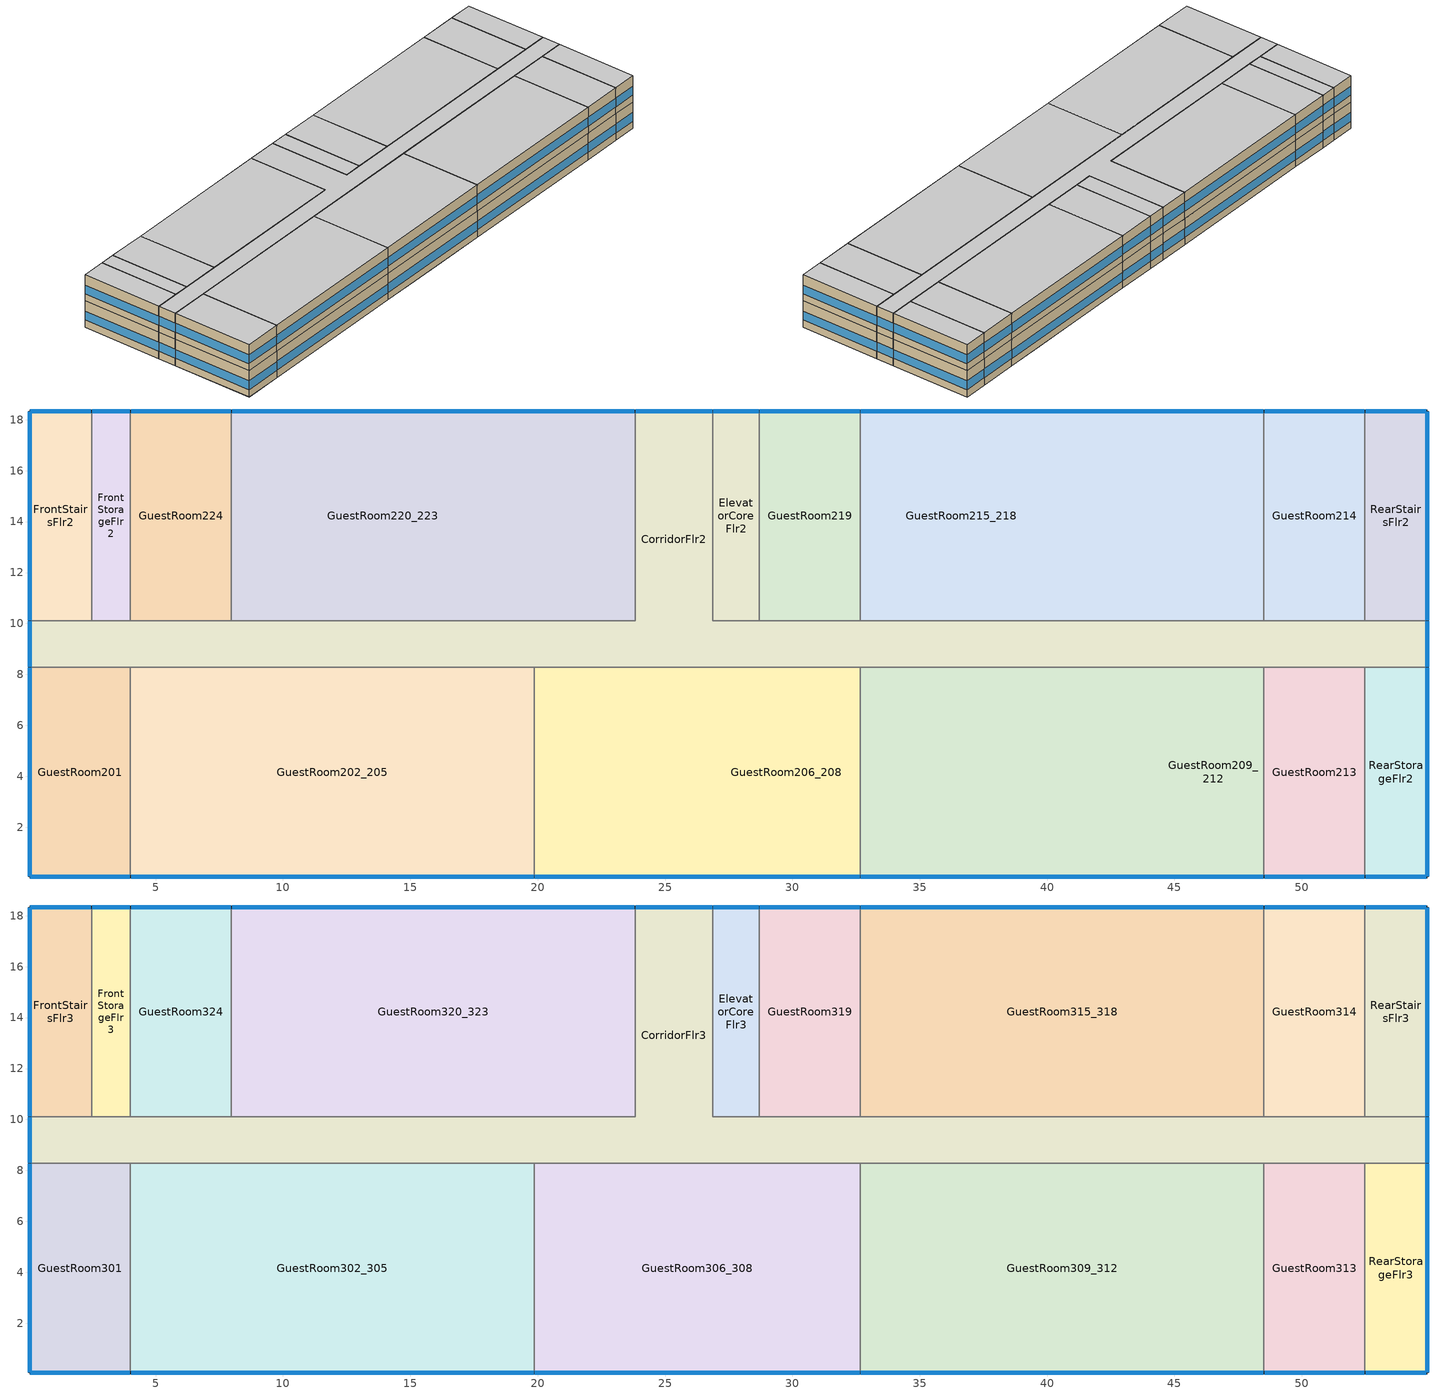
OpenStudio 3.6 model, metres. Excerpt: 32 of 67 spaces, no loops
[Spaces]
CorridorFlr2
 floor to CorridorFlr1: 26.87,18.34 26.87,10.11 54.91,10.11 54.91,8.28 0.05,8.28 0.05,10.11 23.82,10.11 23.82,18.34 z3.35
 wall outside: 0.05,10.11 0.05,8.28 / 54.91,8.28 54.91,10.11 / 26.87,18.34 23.82,18.34 z3.35:6.1
 wall to GuestRoom201: 0.05,8.28 4.01,8.28 z3.35:6.1
 wall to GuestRoom213: 48.51,8.28 52.47,8.28 z3.35:6.1
 wall to GuestRoom219: 32.66,10.11 28.7,10.11 z3.35:6.1
 wall to GuestRoom209_212: 32.66,8.28 48.51,8.28 z3.35:6.1
 wall to FrontStorageFlr2: 4.01,10.11 2.49,10.11 z3.35:6.1
 wall to RearStairsFlr2: 54.91,10.11 52.47,10.11 z3.35:6.1
 wall to ElevatorCoreFlr2: 28.7,10.11 26.87,10.11 26.87,18.34 z3.35:6.1
 wall to GuestRoom215_218: 48.51,10.11 32.66,10.11 z3.35:6.1
 wall to RearStorageFlr2: 52.47,8.28 54.91,8.28 z3.35:6.1
 wall to FrontStairsFlr2: 2.49,10.11 0.05,10.11 z3.35:6.1
 wall to GuestRoom206_208: 19.86,8.28 32.66,8.28 z3.35:6.1
 wall to GuestRoom220_223: 23.82,18.34 23.82,10.11 7.97,10.11 z3.35:6.1
 wall to GuestRoom202_205: 4.01,8.28 19.86,8.28 z3.35:6.1
 wall to GuestRoom224: 7.97,10.11 4.01,10.11 z3.35:6.1
 wall to GuestRoom214: 52.47,10.11 48.51,10.11 z3.35:6.1
 window (BTAP-Ext-FixedWindow:U=0.220 SHGC=0.600): 0.05,10.08 0.05,8.3 / 54.91,8.3 54.91,10.08 z4.11:5.05; 26.85,18.34 23.85,18.34 z4.11:5.04
GuestRoom201
 floor to FrontLoungeFlr1: 4.01,8.28 4.01,0.05 0.05,0.05 0.05,8.28 z3.35
 wall outside: 0.05,8.28 0.05,0.05 4.01,0.05 z3.35:6.1
 wall to GuestRoom202_205: 4.01,0.05 4.01,8.28 z3.35:6.1
 window (BTAP-Ext-FixedWindow:U=0.220 SHGC=0.600): 0.05,8.25 0.05,0.07 z4.11:5.03; 0.07,0.05 3.99,0.05 z4.11:5.04
GuestRoom220_223
 floor to FrontOfficeFlr1: 19.86,18.34 19.86,10.11 7.97,10.11 7.97,18.34 z3.35
 floor to ExerciseCenterFlr1: 23.82,18.34 23.82,10.11 19.86,10.11 19.86,18.34 z3.35
 wall outside: 23.82,18.34 7.97,18.34 z3.35:6.1
 wall to GuestRoom224: 7.97,18.34 7.97,10.11 z3.35:6.1
 window (BTAP-Ext-FixedWindow:U=0.220 SHGC=0.600): 23.8,18.34 8,18.34 z4.11:5.03
GuestRoom202_205
 floor to FrontLoungeFlr1: 19.86,8.28 19.86,0.05 4.01,0.05 4.01,8.28 z3.35
 wall outside: 4.01,0.05 19.86,0.05 z3.35:6.1
 wall to GuestRoom206_208: 19.86,0.05 19.86,8.28 z3.35:6.1
 window (BTAP-Ext-FixedWindow:U=0.220 SHGC=0.600): 4.04,0.05 19.84,0.05 z4.11:5.03
GuestRoom219
 floor to LaundryRoomFlr1: 32.66,18.34 32.66,10.11 28.7,10.11 28.7,18.34 z3.35
 wall outside: 32.66,18.34 28.7,18.34 z3.35:6.1
 wall to GuestRoom215_218: 32.66,10.11 32.66,18.34 z3.35:6.1
 wall to ElevatorCoreFlr2: 28.7,18.34 28.7,10.11 z3.35:6.1
 window (BTAP-Ext-FixedWindow:U=0.220 SHGC=0.600): 32.64,18.34 28.73,18.34 z4.11:5.04
GuestRoom215_218
 floor to EmployeeLoungeFlr1: 44.55,18.34 44.55,10.11 40.59,10.11 40.59,18.34 z3.35
 floor to LaundryRoomFlr1: 40.59,18.34 40.59,10.11 32.66,10.11 32.66,18.34 z3.35
 floor to GuestRoom105: 48.51,18.34 48.51,10.11 44.55,10.11 44.55,18.34 z3.35
 wall outside: 48.51,18.34 32.66,18.34 z3.35:6.1
 wall to GuestRoom214: 48.51,10.11 48.51,18.34 z3.35:6.1
 window (BTAP-Ext-FixedWindow:U=0.220 SHGC=0.600): 48.49,18.34 32.69,18.34 z4.11:5.03
GuestRoom213
 floor to GuestRoom103: 52.47,8.28 52.47,0.05 48.51,0.05 48.51,8.28 z3.35
 wall outside: 48.51,0.05 52.47,0.05 z3.35:6.1
 wall to GuestRoom209_212: 48.51,8.28 48.51,0.05 z3.35:6.1
 wall to RearStorageFlr2: 52.47,0.05 52.47,8.28 z3.35:6.1
 window (BTAP-Ext-FixedWindow:U=0.220 SHGC=0.600): 48.54,0.05 52.45,0.05 z4.11:5.04
FrontStorageFlr2
 floor to FrontStorageFlr1: 4.01,18.34 4.01,10.11 2.49,10.11 2.49,18.34 z3.35
 wall outside: 4.01,18.34 2.49,18.34 z3.35:6.1
 wall to FrontStairsFlr2: 2.49,18.34 2.49,10.11 z3.35:6.1
 wall to GuestRoom224: 4.01,10.11 4.01,18.34 z3.35:6.1
 window (BTAP-Ext-FixedWindow:U=0.220 SHGC=0.600): 3.99,18.34 2.51,18.34 z4.11:5.06
GuestRoom206_208
 floor to RestroomFlr1: 23.82,8.28 23.82,0.05 19.86,0.05 19.86,8.28 z3.35
 floor to CorridorFlr1: 26.87,8.28 26.87,0.05 23.82,0.05 23.82,8.28 z3.35
 floor to MeetingRoomFlr1: 32.66,8.28 32.66,0.05 26.87,0.05 26.87,8.28 z3.35
 wall outside: 19.86,0.05 32.66,0.05 z3.35:6.1
 wall to GuestRoom209_212: 32.66,0.05 32.66,8.28 z3.35:6.1
 window (BTAP-Ext-FixedWindow:U=0.220 SHGC=0.600): 19.89,0.05 32.64,0.05 z4.11:5.03
RearStorageFlr2
 floor to RearStorageFlr1: 54.91,8.28 54.91,0.05 52.47,0.05 52.47,8.28 z3.35
 wall outside: 52.47,0.05 54.91,0.05 54.91,8.28 z3.35:6.1
 window (BTAP-Ext-FixedWindow:U=0.220 SHGC=0.600): 54.91,0.07 54.91,8.25 z4.11:5.03; 52.5,0.05 54.89,0.05 z4.11:5.05
ElevatorCoreFlr2
 floor to ElevatorCoreFlr1: 28.7,18.34 28.7,10.11 26.87,10.11 26.87,18.34 z3.35
 wall outside: 28.7,18.34 26.87,18.34 z3.35:6.1
 window (BTAP-Ext-FixedWindow:U=0.220 SHGC=0.600): 28.67,18.34 26.9,18.34 z4.11:5.05
GuestRoom224
 floor to FrontOfficeFlr1: 7.97,18.34 7.97,10.11 4.01,10.11 4.01,18.34 z3.35
 wall outside: 7.97,18.34 4.01,18.34 z3.35:6.1
 window (BTAP-Ext-FixedWindow:U=0.220 SHGC=0.600): 7.95,18.34 4.04,18.34 z4.11:5.04
RearStairsFlr2
 floor to RearStairsFlr1: 54.91,18.34 54.91,10.11 52.47,10.11 52.47,18.34 z3.35
 wall outside: 54.91,10.11 54.91,18.34 52.47,18.34 z3.35:6.1
 wall to GuestRoom214: 52.47,18.34 52.47,10.11 z3.35:6.1
 window (BTAP-Ext-FixedWindow:U=0.220 SHGC=0.600): 54.91,10.13 54.91,18.31 z4.11:5.03; 54.89,18.34 52.5,18.34 z4.11:5.05
FrontStairsFlr2
 floor to FrontStairsFlr1: 2.49,18.34 2.49,10.11 0.05,10.11 0.05,18.34 z3.35
 wall outside: 2.49,18.34 0.05,18.34 0.05,10.11 z3.35:6.1
 window (BTAP-Ext-FixedWindow:U=0.220 SHGC=0.600): 2.46,18.34 0.07,18.34 z4.11:5.05; 0.05,18.31 0.05,10.13 z4.11:5.03
GuestRoom209_212
 floor to GuestRoom102: 48.51,8.28 48.51,0.05 44.55,0.05 44.55,8.28 z3.35
 floor to GuestRoom101: 44.55,8.28 44.55,0.05 40.59,0.05 40.59,8.28 z3.35
 floor to MeetingRoomFlr1: 36.62,8.28 36.62,0.05 32.66,0.05 32.66,8.28 z3.35
 floor to MechanicalRoomFlr1: 40.59,8.28 40.59,0.05 36.62,0.05 36.62,8.28 z3.35
 wall outside: 32.66,0.05 48.51,0.05 z3.35:6.1
 window (BTAP-Ext-FixedWindow:U=0.220 SHGC=0.600): 32.69,0.05 48.49,0.05 z4.11:5.03
GuestRoom214
 floor to GuestRoom104: 52.47,18.34 52.47,10.11 48.51,10.11 48.51,18.34 z3.35
 wall outside: 52.47,18.34 48.51,18.34 z3.35:6.1
 window (BTAP-Ext-FixedWindow:U=0.220 SHGC=0.600): 52.45,18.34 48.54,18.34 z4.11:5.04
GuestRoom319
 floor to GuestRoom219: 32.66,18.34 32.66,10.11 28.7,10.11 28.7,18.34 z6.1
 wall outside: 32.66,18.34 28.7,18.34 z6.1:8.84
 wall to CorridorFlr3: 28.7,10.11 32.66,10.11 z6.1:8.84
 wall to GuestRoom315_318: 32.66,10.11 32.66,18.34 z6.1:8.84
 wall to ElevatorCoreFlr3: 28.7,18.34 28.7,10.11 z6.1:8.84
 window (BTAP-Ext-FixedWindow:U=0.220 SHGC=0.600): 32.64,18.34 28.73,18.34 z6.86:7.78
 ceiling to GuestRoom419: 32.66,10.11 32.66,18.34 28.7,18.34 28.7,10.11 z8.84
GuestRoom320_323
 floor to GuestRoom220_223: 23.82,18.34 23.82,10.11 7.97,10.11 7.97,18.34 z6.1
 wall outside: 23.82,18.34 7.97,18.34 z6.1:8.84
 wall to CorridorFlr3: 7.97,10.11 23.82,10.11 23.82,18.34 z6.1:8.84
 wall to GuestRoom324: 7.97,18.34 7.97,10.11 z6.1:8.84
 window (BTAP-Ext-FixedWindow:U=0.220 SHGC=0.600): 23.8,18.34 8,18.34 z6.86:7.77
 ceiling to GuestRoom420_423: 23.82,10.11 23.82,18.34 7.97,18.34 7.97,10.11 z8.84
RearStorageFlr3
 floor to RearStorageFlr2: 54.91,8.28 54.91,0.05 52.47,0.05 52.47,8.28 z6.1
 wall outside: 52.47,0.05 54.91,0.05 54.91,8.28 z6.1:8.84
 wall to GuestRoom313: 52.47,8.28 52.47,0.05 z6.1:8.84
 wall to CorridorFlr3: 54.91,8.28 52.47,8.28 z6.1:8.84
 window (BTAP-Ext-FixedWindow:U=0.220 SHGC=0.600): 54.91,0.07 54.91,8.25 z6.86:7.78; 52.5,0.05 54.89,0.05 z6.86:7.79
 ceiling to RearStorageFlr4: 54.91,0.05 54.91,8.28 52.47,8.28 52.47,0.05 z8.84
GuestRoom302_305
 floor to GuestRoom202_205: 19.86,8.28 19.86,0.05 4.01,0.05 4.01,8.28 z6.1
 wall outside: 4.01,0.05 19.86,0.05 z6.1:8.84
 wall to CorridorFlr3: 19.86,8.28 4.01,8.28 z6.1:8.84
 wall to GuestRoom306_308: 19.86,0.05 19.86,8.28 z6.1:8.84
 wall to GuestRoom301: 4.01,8.28 4.01,0.05 z6.1:8.84
 window (BTAP-Ext-FixedWindow:U=0.220 SHGC=0.600): 4.04,0.05 19.84,0.05 z6.86:7.77
 ceiling to GuestRoom402_405: 19.86,0.05 19.86,8.28 4.01,8.28 4.01,0.05 z8.84
CorridorFlr3
 floor to CorridorFlr2: 26.87,18.34 26.87,10.11 54.91,10.11 54.91,8.28 0.05,8.28 0.05,10.11 23.82,10.11 23.82,18.34 z6.1
 wall outside: 0.05,10.11 0.05,8.28 / 26.87,18.34 23.82,18.34 / 54.91,8.28 54.91,10.11 z6.1:8.84
 wall to ElevatorCoreFlr3: 28.7,10.11 26.87,10.11 26.87,18.34 z6.1:8.84
 wall to FrontStairsFlr3: 2.49,10.11 0.05,10.11 z6.1:8.84
 wall to RearStairsFlr3: 54.91,10.11 52.47,10.11 z6.1:8.84
 wall to GuestRoom301: 0.05,8.28 4.01,8.28 z6.1:8.84
 wall to GuestRoom313: 48.51,8.28 52.47,8.28 z6.1:8.84
 wall to FrontStorageFlr3: 4.01,10.11 2.49,10.11 z6.1:8.84
 wall to GuestRoom314: 52.47,10.11 48.51,10.11 z6.1:8.84
 wall to GuestRoom324: 7.97,10.11 4.01,10.11 z6.1:8.84
 wall to GuestRoom309_312: 32.66,8.28 48.51,8.28 z6.1:8.84
 wall to GuestRoom306_308: 19.86,8.28 32.66,8.28 z6.1:8.84
 wall to GuestRoom315_318: 48.51,10.11 32.66,10.11 z6.1:8.84
 window (BTAP-Ext-FixedWindow:U=0.220 SHGC=0.600): 0.05,10.08 0.05,8.3 / 54.91,8.3 54.91,10.08 z6.86:7.8; 26.85,18.34 23.85,18.34 z6.86:7.79
 ceiling to CorridorFlr4: 54.91,8.28 54.91,10.11 26.87,10.11 26.87,18.34 23.82,18.34 23.82,10.11 0.05,10.11 0.05,8.28 z8.84
GuestRoom315_318
 floor to GuestRoom215_218: 48.51,18.34 48.51,10.11 32.66,10.11 32.66,18.34 z6.1
 wall outside: 48.51,18.34 32.66,18.34 z6.1:8.84
 wall to GuestRoom314: 48.51,10.11 48.51,18.34 z6.1:8.84
 window (BTAP-Ext-FixedWindow:U=0.220 SHGC=0.600): 48.49,18.34 32.69,18.34 z6.86:7.77
 ceiling to GuestRoom415_418: 48.51,10.11 48.51,18.34 32.66,18.34 32.66,10.11 z8.84
GuestRoom301
 floor to GuestRoom201: 4.01,8.28 4.01,0.05 0.05,0.05 0.05,8.28 z6.1
 wall outside: 0.05,8.28 0.05,0.05 4.01,0.05 z6.1:8.84
 window (BTAP-Ext-FixedWindow:U=0.220 SHGC=0.600): 0.05,8.25 0.05,0.07 / 0.07,0.05 3.99,0.05 z6.86:7.78
 ceiling to GuestRoom401: 4.01,0.05 4.01,8.28 0.05,8.28 0.05,0.05 z8.84
GuestRoom314
 floor to GuestRoom214: 52.47,18.34 52.47,10.11 48.51,10.11 48.51,18.34 z6.1
 wall outside: 52.47,18.34 48.51,18.34 z6.1:8.84
 wall to RearStairsFlr3: 52.47,10.11 52.47,18.34 z6.1:8.84
 window (BTAP-Ext-FixedWindow:U=0.220 SHGC=0.600): 52.45,18.34 48.54,18.34 z6.86:7.78
 ceiling to GuestRoom414: 52.47,10.11 52.47,18.34 48.51,18.34 48.51,10.11 z8.84
GuestRoom309_312
 floor to GuestRoom209_212: 48.51,8.28 48.51,0.05 32.66,0.05 32.66,8.28 z6.1
 wall outside: 32.66,0.05 48.51,0.05 z6.1:8.84
 wall to GuestRoom306_308: 32.66,8.28 32.66,0.05 z6.1:8.84
 wall to GuestRoom313: 48.51,0.05 48.51,8.28 z6.1:8.84
 window (BTAP-Ext-FixedWindow:U=0.220 SHGC=0.600): 32.69,0.05 48.49,0.05 z6.86:7.77
 ceiling to GuestRoom409_412: 48.51,0.05 48.51,8.28 32.66,8.28 32.66,0.05 z8.84
ElevatorCoreFlr3
 floor to ElevatorCoreFlr2: 28.7,18.34 28.7,10.11 26.87,10.11 26.87,18.34 z6.1
 wall outside: 28.7,18.34 26.87,18.34 z6.1:8.84
 window (BTAP-Ext-FixedWindow:U=0.220 SHGC=0.600): 28.67,18.34 26.9,18.34 z6.86:7.8
 ceiling to ElevatorCoreFlr4: 28.7,10.11 28.7,18.34 26.87,18.34 26.87,10.11 z8.84
GuestRoom313
 floor to GuestRoom213: 52.47,8.28 52.47,0.05 48.51,0.05 48.51,8.28 z6.1
 wall outside: 48.51,0.05 52.47,0.05 z6.1:8.84
 window (BTAP-Ext-FixedWindow:U=0.220 SHGC=0.600): 48.54,0.05 52.45,0.05 z6.86:7.78
 ceiling to GuestRoom413: 52.47,0.05 52.47,8.28 48.51,8.28 48.51,0.05 z8.84
GuestRoom306_308
 floor to GuestRoom206_208: 32.66,8.28 32.66,0.05 19.86,0.05 19.86,8.28 z6.1
 wall outside: 19.86,0.05 32.66,0.05 z6.1:8.84
 window (BTAP-Ext-FixedWindow:U=0.220 SHGC=0.600): 19.89,0.05 32.64,0.05 z6.86:7.78
 ceiling to GuestRoom406_408: 32.66,0.05 32.66,8.28 19.86,8.28 19.86,0.05 z8.84
FrontStorageFlr3
 floor to FrontStorageFlr2: 4.01,18.34 4.01,10.11 2.49,10.11 2.49,18.34 z6.1
 wall outside: 4.01,18.34 2.49,18.34 z6.1:8.84
 wall to FrontStairsFlr3: 2.49,18.34 2.49,10.11 z6.1:8.84
 wall to GuestRoom324: 4.01,10.11 4.01,18.34 z6.1:8.84
 window (BTAP-Ext-FixedWindow:U=0.220 SHGC=0.600): 3.99,18.34 2.51,18.34 z6.86:7.8
 ceiling to FrontStorageFlr4: 4.01,10.11 4.01,18.34 2.49,18.34 2.49,10.11 z8.84
GuestRoom324
 floor to GuestRoom224: 7.97,18.34 7.97,10.11 4.01,10.11 4.01,18.34 z6.1
 wall outside: 7.97,18.34 4.01,18.34 z6.1:8.84
 window (BTAP-Ext-FixedWindow:U=0.220 SHGC=0.600): 7.95,18.34 4.04,18.34 z6.86:7.78
 ceiling to GuestRoom424: 7.97,10.11 7.97,18.34 4.01,18.34 4.01,10.11 z8.84
RearStairsFlr3
 floor to RearStairsFlr2: 54.91,18.34 54.91,10.11 52.47,10.11 52.47,18.34 z6.1
 wall outside: 54.91,10.11 54.91,18.34 52.47,18.34 z6.1:8.84
 window (BTAP-Ext-FixedWindow:U=0.220 SHGC=0.600): 54.91,10.13 54.91,18.31 z6.86:7.78; 54.89,18.34 52.5,18.34 z6.86:7.79
 ceiling to RearStairsFlr4: 54.91,10.11 54.91,18.34 52.47,18.34 52.47,10.11 z8.84
FrontStairsFlr3
 floor to FrontStairsFlr2: 2.49,18.34 2.49,10.11 0.05,10.11 0.05,18.34 z6.1
 wall outside: 2.49,18.34 0.05,18.34 0.05,10.11 z6.1:8.84
 window (BTAP-Ext-FixedWindow:U=0.220 SHGC=0.600): 2.46,18.34 0.07,18.34 z6.86:7.79; 0.05,18.31 0.05,10.13 z6.86:7.78
 ceiling to FrontStairsFlr4: 2.49,10.11 2.49,18.34 0.05,18.34 0.05,10.11 z8.84
[Site]
Calgary Intl AP_AB_CAN: Latitude {deg}=51.114; Longitude {deg}=-114.02; Time Zone {hr}=-7; Elevation {m}=1084.1; Terrain=Suburbs
[Building]
SmallHotel: North Axis {deg}=180; Default Construction Set=BTAP-Mass at hdd = 5000.0; Standards Number of Stories=4; Standards Number of Above Ground Stories=4; Standards Template=NECB2011; Standards Building Type=SmallHotel
[Site:WaterMainsTemperature]
Calculation Method=Correlation; Annual Average Outdoor Air Temperature {C}=5; Maximum Difference In Monthly Average Outdoor Air Temperatures {deltaC}=23.3
[Site:GroundTemperature:BuildingSurface]
19.527, 19.502, 19.536, 19.598, 20.002, 21.64, 22.225, 22.375, 21.449, 20.121, 19.802, 19.633
[SizingPeriod:DesignDay] Barometric Pressure {Pa}=88961; Rain Indicator=No; Snow Indicator=No; Day of Month=21; Daylight Saving Time Indicator=No; Humidity Condition Type=Wetbulb; Dry-Bulb Temperature Range Modifier Type=DefaultMultipliers
Name | Maximum Dry-Bulb Temperature {C} | Daily Dry-Bulb Temperature Range {deltaC} | Wind Speed {m/s} | Wind Direction {deg} | Month | Day Type | Wetbulb or DewPoint at Maximum Dry-Bulb {C} | Solar Model Indicator | ASHRAE Clear Sky Optical Depth for Beam Irradiance | ASHRAE Clear Sky Optical Depth for Diffuse Irradiance | Sky Clearness
Calgary Intl AP Ann Clg .4% Condns DB=>MWB | 28.5 | 12.1 | 4.5 | 160 | 7 | SummerDesignDay | 16.1 | ASHRAETau | 0.339 | 2.421
Calgary Intl AP Ann Htg 99.6% Condns DB | -28.5 | 0 | 2.9 | 200 | 1 | WinterDesignDay | -28.5 | ASHRAEClearSky |  |  | 0
[Material:NoMass] Roughness=Smooth; Thermal Absorptance=0.9; Solar Absorptance=0.7
Name | Thermal Resistance {m2-K/W} | Visible Absorptance
Typical Carpet Pad; Typical Carpet Pad 1 | 0.21648 | 0.8
Typical Insulation 1 | 5.91238 | 0.7
Typical Insulation 2 | 4.49096 | 0.7
Typical Insulation 3 | 6.17282 | 0.7
Typical Carpet Pad 2 | 1.25503 | 0.8
Typical Carpet Pad 3; Typical Carpet Pad 4 | 3.45515 | 0.8
Typical Insulation 4 | 0.454528 | 0.7
Typical Insulation 5 | 0.454545 | 0.7
[Material]
Name | Roughness | Thickness {m} | Conductivity {W/m-K} | Density {kg/m3} | Specific Heat {J/kg-K} | Thermal Absorptance | Solar Absorptance | Visible Absorptance
G05 25mm wood | MediumSmooth | 0.0254 | 0.15 | 608 | 1630 | 0.9 | 0.5 | 0.5
100mm Normalweight concrete floor 1 | MediumSmooth | 0.1016 | 2.31 | 2322 | 832
G01 13mm gypsum board 1 | Smooth | 0.0127 | 0.16 | 800 | 1090 | 0.9 | 0.7 | 0.5
4 in. Normalweight Concrete Floor 1 | MediumRough | 0.1016 | 2.31 | 2322 | 832 | 0.9 | 0.7 | 0.7
1IN Stucco 1 | Smooth | 0.0253 | 0.6918 | 1858 | 837 | 0.9 | 0.7 | 0.92
8IN CONCRETE HW RefBldg 1 | Rough | 0.2032 | 1.311 | 2240 | 836.8 | 0.9 | 0.7 | 0.7
1/2IN Gypsum 1 | Smooth | 0.0127 | 0.16 | 784.9 | 830 | 0.9 | 0.4 | 0.4
Metal Roof Surface 1; F08 Metal surface 1 | Smooth | 0.0008 | 45.28 | 7824 | 500 | 0.9 | 0.7 | 0.7
6 in. Normalweight Concrete Floor 1; 6 in. Normalweight Concrete Floor 2; 6 in. Normalweight Concrete Floor 3 | MediumRough | 0.1524 | 2.31 | 2322 | 832 | 0.9 | 0.7 | 0.7
[Construction]
BTAP-Int-Partition; BTAP-Int-Door: G05 25mm wood
BTAP-Int-Floor: 100mm Normalweight concrete floor 1, Typical Carpet Pad
BTAP-Int-Wall: G01 13mm gypsum board 1, G01 13mm gypsum board 1
BTAP-Int-Ceiling: Typical Carpet Pad, 100mm Normalweight concrete floor 1
BTAP-Int-Window: SimpleGlazing
BTAP-Ext-Floor-Mass:U-0.162: Typical Insulation 1, 4 in. Normalweight Concrete Floor 1, Typical Carpet Pad 1
BTAP-Ext-Wall-Mass:U-0.21: 1IN Stucco 1, 8IN CONCRETE HW RefBldg 1, Typical Insulation 2, 1/2IN Gypsum 1
BTAP-Ext-Roof-Metal:U-0.162: Metal Roof Surface 1, Typical Insulation 3
BTAP-Grnd-Floor-Mass:U-0.757: 6 in. Normalweight Concrete Floor 1, Typical Carpet Pad 2
BTAP-Grnd-Wall-Mass:U-0.284: 6 in. Normalweight Concrete Floor 2, Typical Carpet Pad 3
BTAP-Grnd-Roof-Mass:U-0.284: 6 in. Normalweight Concrete Floor 3, Typical Carpet Pad 4
BTAP-Ext-FixedWindow:U=0.220 SHGC=0.600; BTAP-Ext-GlassDoors:U=0.220 SHGC=0.600; BTAP-Ext-Skylights:U=0.220 SHGC=0.600; BTAP-Ext-DaylightDomes:U=0.220 SHGC=0.600; BTAP-Ext-DaylightDiffuser:U=0.220 SHGC=0.600: SimpleGlazing:U=0.220 SHGC=0.600
BTAP-Ext-Door:U-2.2: F08 Metal surface 1, Typical Insulation 4
BTAP-Ext-OverHeadDoor:U-2.2: Typical Insulation 5
[DefaultConstructionSet]
BTAP-Mass at hdd = 5000.0: Default Exterior Surface Constructions=BTAP-Mass at hdd = 5000.0; Default Interior Surface Constructions=Default Surface Constructions 2; Default Ground Contact Surface Constructions=BTAP-Mass at hdd = 5000.0 1; Default Exterior SubSurface Constructions=BTAP-Mass at hdd = 5000.0; Default Interior SubSurface Constructions=Default Sub Surface Constructions 2; Interior Partition Construction=BTAP-Int-Partition
[DefaultSurfaceConstructions]
Name | Floor Construction | Wall Construction | Roof Ceiling Construction
Default Surface Constructions 2 | BTAP-Int-Floor | BTAP-Int-Wall | BTAP-Int-Ceiling
BTAP-Mass at hdd = 5000.0 | BTAP-Ext-Floor-Mass:U-0.162 | BTAP-Ext-Wall-Mass:U-0.21 | BTAP-Ext-Roof-Metal:U-0.162
BTAP-Mass at hdd = 5000.0 1 | BTAP-Grnd-Floor-Mass:U-0.757 | BTAP-Grnd-Wall-Mass:U-0.284 | BTAP-Grnd-Roof-Mass:U-0.284
[DefaultSubSurfaceConstructions]
Name | Fixed Window Construction | Operable Window Construction | Door Construction | Glass Door Construction | Overhead Door Construction | Skylight Construction | Tubular Daylight Dome Construction | Tubular Daylight Diffuser Construction
Default Sub Surface Constructions 2 | BTAP-Int-Window | BTAP-Int-Window | BTAP-Int-Door
BTAP-Mass at hdd = 5000.0 | BTAP-Ext-FixedWindow:U=0.220 SHGC=0.600 | BTAP-Ext-FixedWindow:U=0.220 SHGC=0.600 | BTAP-Ext-Door:U-2.2 | BTAP-Ext-GlassDoors:U=0.220 SHGC=0.600 | BTAP-Ext-OverHeadDoor:U-2.2 | BTAP-Ext-Skylights:U=0.220 SHGC=0.600 | BTAP-Ext-DaylightDomes:U=0.220 SHGC=0.600 | BTAP-Ext-DaylightDiffuser:U=0.220 SHGC=0.600
[WindowMaterial:SimpleGlazingSystem] U-Factor {W/m2-K}=2.2; Solar Heat Gain Coefficient=0.6; Visible Transmittance=0.21
SimpleGlazing; SimpleGlazing:U=0.220 SHGC=0.600
[Space] Volume {m3}=Autocalculate
Name | Space Type | Building Story | Thermal Zone
GuestRoom319 | Space Function Hway lodging - rooms | BuildingStory3 | DU_BT=Space Function_ST=Hway lodging - rooms_FL=BuildingStory3_SCHF 7
GuestRoom209_212 | Space Function Hway lodging - rooms | BuildingStory2 | DU_BT=Space Function_ST=Hway lodging - rooms_FL=BuildingStory2_SCHF 3
CorridorFlr2 | Space Function Corr. >= 2.4m wide-sch-F | BuildingStory2 | WILD_ST=Corr. >= 2.4m wide-sch-F_FL=BuildingStory2_SCH=F
FrontStairsFlr2 | Space Function Stairway-sch-F | BuildingStory2 | WILD_ST=Stairway-sch-F_FL=BuildingStory2_SCH=F 1
GuestRoom320_323 | Space Function Hway lodging - rooms | BuildingStory3 | DU_BT=Space Function_ST=Hway lodging - rooms_FL=BuildingStory3_SCHF 3
GuestRoom224 | Space Function Hway lodging - rooms | BuildingStory2 | DU_BT=Space Function_ST=Hway lodging - rooms_FL=BuildingStory2_SCHF 2
RearStorageFlr3 | Space Function Storage area - occsens | BuildingStory3 | ALL_ST=Storage area - occsens_FL=BuildingStory3_SCH=E 1
GuestRoom302_305 | Space Function Hway lodging - rooms | BuildingStory3 | DU_BT=Space Function_ST=Hway lodging - rooms_FL=BuildingStory3_SCHF 1
CorridorFlr3 | Space Function Corr. >= 2.4m wide-sch-F | BuildingStory3 | WILD_ST=Corr. >= 2.4m wide-sch-F_FL=BuildingStory3_SCH=F 1
GuestRoom215_218 | Space Function Hway lodging - rooms | BuildingStory2 | DU_BT=Space Function_ST=Hway lodging - rooms_FL=BuildingStory2_SCHF 1
GuestRoom201 | Space Function Hway lodging - rooms | BuildingStory2 | DU_BT=Space Function_ST=Hway lodging - rooms_FL=BuildingStory2_SCHF 6
GuestRoom220_223 | Space Function Hway lodging - rooms | BuildingStory2 | DU_BT=Space Function_ST=Hway lodging - rooms_FL=BuildingStory2_SCHF 4
GuestRoom315_318 | Space Function Hway lodging - rooms | BuildingStory3 | DU_BT=Space Function_ST=Hway lodging - rooms_FL=BuildingStory3_SCHF
FrontStorageFlr3 | Space Function Storage area - occsens | BuildingStory3 | ALL_ST=Storage area - occsens_FL=BuildingStory3_SCH=E
GuestRoom202_205 | Space Function Hway lodging - rooms | BuildingStory2 | DU_BT=Space Function_ST=Hway lodging - rooms_FL=BuildingStory2_SCHF 5
GuestRoom301 | Space Function Hway lodging - rooms | BuildingStory3 | DU_BT=Space Function_ST=Hway lodging - rooms_FL=BuildingStory3_SCHF 5
GuestRoom219 | Space Function Hway lodging - rooms | BuildingStory2 | DU_BT=Space Function_ST=Hway lodging - rooms_FL=BuildingStory2_SCHF 7
GuestRoom213 | Space Function Hway lodging - rooms | BuildingStory2 | DU_BT=Space Function_ST=Hway lodging - rooms_FL=BuildingStory2_SCHF 8
GuestRoom314 | Space Function Hway lodging - rooms | BuildingStory3 | DU_BT=Space Function_ST=Hway lodging - rooms_FL=BuildingStory3_SCHF 6
RearStorageFlr2 | Space Function Storage area - occsens | BuildingStory2 | ALL_ST=Storage area - occsens_FL=BuildingStory2_SCH=E
FrontStorageFlr2 | Space Function Storage area - occsens | BuildingStory2 | ALL_ST=Storage area - occsens_FL=BuildingStory2_SCH=E 1
GuestRoom313 | Space Function Hway lodging - rooms | BuildingStory3 | DU_BT=Space Function_ST=Hway lodging - rooms_FL=BuildingStory3_SCHF 4
GuestRoom309_312 | Space Function Hway lodging - rooms | BuildingStory3 | DU_BT=Space Function_ST=Hway lodging - rooms_FL=BuildingStory3_SCHF 8
ElevatorCoreFlr3 | Space Function Corr. >= 2.4m wide-sch-F | BuildingStory3 | WILD_ST=Corr. >= 2.4m wide-sch-F_FL=BuildingStory3_SCH=F
GuestRoom206_208 | Space Function Hway lodging - rooms | BuildingStory2 | DU_BT=Space Function_ST=Hway lodging - rooms_FL=BuildingStory2_SCHF 9
ElevatorCoreFlr2 | Space Function Corr. >= 2.4m wide-sch-F | BuildingStory2 | WILD_ST=Corr. >= 2.4m wide-sch-F_FL=BuildingStory2_SCH=F 1
GuestRoom306_308 | Space Function Hway lodging - rooms | BuildingStory3 | DU_BT=Space Function_ST=Hway lodging - rooms_FL=BuildingStory3_SCHF 2
FrontStairsFlr3 | Space Function Stairway-sch-F | BuildingStory3 | WILD_ST=Stairway-sch-F_FL=BuildingStory3_SCH=F 1
RearStairsFlr2 | Space Function Stairway-sch-F | BuildingStory2 | WILD_ST=Stairway-sch-F_FL=BuildingStory2_SCH=F
RearStairsFlr3 | Space Function Stairway-sch-F | BuildingStory3 | WILD_ST=Stairway-sch-F_FL=BuildingStory3_SCH=F
GuestRoom324 | Space Function Hway lodging - rooms | BuildingStory3 | DU_BT=Space Function_ST=Hway lodging - rooms_FL=BuildingStory3_SCHF 9
GuestRoom214 | Space Function Hway lodging - rooms | BuildingStory2 | DU_BT=Space Function_ST=Hway lodging - rooms_FL=BuildingStory2_SCHF
[BuildingStory]
BuildingStory2; BuildingStory3
[SpaceType] Standards Building Type=Space Function
Name | Default Schedule Set | Design Specification Outdoor Air Object | Standards Space Type
Space Function Corr. >= 2.4m wide-sch-F | Space Function Corr. >= 2.4m wide-sch-F Schedule Set | Space Function Corr. >= 2.4m wide-sch-F Ventilation | Corr. >= 2.4m wide-sch-F
Space Function Stairway-sch-F | Space Function Stairway-sch-F Schedule Set | Space Function Stairway-sch-F Ventilation | Stairway-sch-F
Space Function Storage area - occsens | Space Function Storage area - occsens Schedule Set | Space Function Storage area - occsens Ventilation | Storage area - occsens
Space Function Hway lodging - rooms | Space Function Hway lodging - rooms Schedule Set | Space Function Hway lodging - rooms Ventilation | Hway lodging - rooms
[People:Definition] Number of People Calculation Method=People/Area; Fraction Radiant=0.3
Name | People per Space Floor Area {person/m2}
Space Function Corr. >= 2.4m wide-sch-F People Definition; Space Function Storage area - occsens People Definition | 0.0100104
Space Function Hway lodging - rooms People Definition | 0.0400417
Space Function Stairway-sch-F People Definition | 0.0049514
[People] Work Efficiency Schedule=Work Efficiency Schedule; Clothing Insulation Schedule=Clothing Schedule; Air Velocity Schedule=Air Velocity Schedule; Multiplier=1
Name | People Definition | Space or SpaceType
Space Function Corr. >= 2.4m wide-sch-F People | Space Function Corr. >= 2.4m wide-sch-F People Definition | Space Function Corr. >= 2.4m wide-sch-F
Space Function Hway lodging - rooms People | Space Function Hway lodging - rooms People Definition | Space Function Hway lodging - rooms
Space Function Stairway-sch-F People | Space Function Stairway-sch-F People Definition | Space Function Stairway-sch-F
Space Function Storage area - occsens People | Space Function Storage area - occsens People Definition | Space Function Storage area - occsens
[Lights:Definition] Design Level Calculation Method=Watts/Area; Fraction Radiant=0.5; Fraction Visible=0.2
Name | Watts per Space Floor Area {W/m2}
Space Function Corr. >= 2.4m wide-sch-F Lights Definition | 7.09994
Space Function Hway lodging - rooms Lights Definition | 8.09993
Space Function Stairway-sch-F Lights Definition | 7.39994
Space Function Storage area - occsens Lights Definition | 6.11995
[Lights] Fraction Replaceable=1
Name | Lights Definition | Space or SpaceType
Space Function Corr. >= 2.4m wide-sch-F Lights | Space Function Corr. >= 2.4m wide-sch-F Lights Definition | Space Function Corr. >= 2.4m wide-sch-F
Space Function Hway lodging - rooms Lights | Space Function Hway lodging - rooms Lights Definition | Space Function Hway lodging - rooms
Space Function Stairway-sch-F Lights | Space Function Stairway-sch-F Lights Definition | Space Function Stairway-sch-F
Space Function Storage area - occsens Lights | Space Function Storage area - occsens Lights Definition | Space Function Storage area - occsens
[ElectricEquipment:Definition] Design Level Calculation Method=Watts/Area; Fraction Radiant=0.5
Name | Watts per Space Floor Area {W/m2}
Space Function Hway lodging - rooms Elec Equip Definition | 2.49998
Space Function Storage area - occsens Elec Equip Definition | 0.999992
[ElectricEquipment]
Name | Electric Equipment Definition | Space or SpaceType
Space Function Hway lodging - rooms Elec Equip | Space Function Hway lodging - rooms Elec Equip Definition | Space Function Hway lodging - rooms
Space Function Storage area - occsens Elec Equip | Space Function Storage area - occsens Elec Equip Definition | Space Function Storage area - occsens
[DesignSpecification:OutdoorAir] Outdoor Air Method=Sum
Name | Outdoor Air Flow per Floor Area {m3/s-m2}
Space Function Corr. >= 2.4m wide-sch-F Ventilation; Space Function Stairway-sch-F Ventilation | 0.000254
Space Function Hway lodging - rooms Ventilation | 0.00046228
Space Function Storage area - occsens Ventilation | 0.000762
[DefaultScheduleSet] People Activity Level Schedule=NECB-Activity; Infiltration Schedule=Always On
Name | Number of People Schedule | Lighting Schedule | Electric Equipment Schedule
Space Function Corr. >= 2.4m wide-sch-F Schedule Set; Space Function Hway lodging - rooms Schedule Set; Space Function Stairway-sch-F Schedule Set | NECB-F-Occupancy | NECB-F-Lighting | NECB-F-Electric-Equipment
Space Function Storage area - occsens Schedule Set | NECB-E-Occupancy | NECB-E-Lighting | NECB-E-Electric-Equipment
[ThermostatSetpoint:DualSetpoint]
Name | Heating Setpoint Temperature Schedule | Cooling Setpoint Temperature Schedule
Space Function Hway lodging - rooms Thermostat 71; Space Function Hway lodging - rooms Thermostat 72; Space Function Hway lodging - rooms Thermostat 74; Space Function Hway lodging - rooms Thermostat 75; Space Function Hway lodging - rooms Thermostat 76; Space Function Hway lodging - rooms Thermostat 78; Space Function Hway lodging - rooms Thermostat 79; Space Function Hway lodging - rooms Thermostat 80; Space Function Hway lodging - rooms Thermostat 82; Space Function Hway lodging - rooms Thermostat 87; Space Function Hway lodging - rooms Thermostat 95; Space Function Hway lodging - rooms Thermostat 96; Space Function Hway lodging - rooms Thermostat 98; Space Function Hway lodging - rooms Thermostat 99; Space Function Hway lodging - rooms Thermostat 100; Space Function Hway lodging - rooms Thermostat 101; Space Function Hway lodging - rooms Thermostat 102; Space Function Hway lodging - rooms Thermostat 103; Space Function Hway lodging - rooms Thermostat 104; Space Function Hway lodging - rooms Thermostat 105; Space Function Stairway-sch-F Thermostat 18; Space Function Stairway-sch-F Thermostat 19; Space Function Stairway-sch-F Thermostat 20; Space Function Corr. >= 2.4m wide-sch-F Thermostat 20; Space Function Stairway-sch-F Thermostat 22; Space Function Corr. >= 2.4m wide-sch-F Thermostat 21; Space Function Corr. >= 2.4m wide-sch-F Thermostat 22; Space Function Corr. >= 2.4m wide-sch-F Thermostat 23 | NECB-F-Thermostat Setpoint-Heating | NECB-F-Thermostat Setpoint-Cooling
Space Function Storage area - occsens Thermostat 19; Space Function Storage area - occsens Thermostat 22; Space Function Storage area - occsens Thermostat 23; Space Function Storage area - occsens Thermostat 25 | NECB-E-Thermostat Setpoint-Heating | NECB-E-Thermostat Setpoint-Cooling
[SpaceInfiltration:DesignFlowRate] Schedule=Always On Discrete; Design Flow Rate Calculation Method=Flow/ExteriorArea; Flow per Exterior Surface Area {m3/s-m2}=0.00025; Constant Term Coefficient=0; Temperature Term Coefficient=0; Velocity Term Coefficient=0.224; Velocity Squared Term Coefficient=0
Name | Space or SpaceType
CorridorFlr2 Infiltration | CorridorFlr2
CorridorFlr3 Infiltration | CorridorFlr3
ElevatorCoreFlr2 Infiltration | ElevatorCoreFlr2
ElevatorCoreFlr3 Infiltration | ElevatorCoreFlr3
FrontStairsFlr2 Infiltration | FrontStairsFlr2
FrontStairsFlr3 Infiltration | FrontStairsFlr3
FrontStorageFlr2 Infiltration | FrontStorageFlr2
FrontStorageFlr3 Infiltration | FrontStorageFlr3
GuestRoom201 Infiltration | GuestRoom201
GuestRoom202_205 Infiltration | GuestRoom202_205
GuestRoom206_208 Infiltration | GuestRoom206_208
GuestRoom209_212 Infiltration | GuestRoom209_212
GuestRoom213 Infiltration | GuestRoom213
GuestRoom214 Infiltration | GuestRoom214
GuestRoom215_218 Infiltration | GuestRoom215_218
GuestRoom219 Infiltration | GuestRoom219
GuestRoom220_223 Infiltration | GuestRoom220_223
GuestRoom224 Infiltration | GuestRoom224
GuestRoom301 Infiltration | GuestRoom301
GuestRoom302_305 Infiltration | GuestRoom302_305
GuestRoom306_308 Infiltration | GuestRoom306_308
GuestRoom309_312 Infiltration | GuestRoom309_312
GuestRoom313 Infiltration | GuestRoom313
GuestRoom314 Infiltration | GuestRoom314
GuestRoom315_318 Infiltration | GuestRoom315_318
GuestRoom319 Infiltration | GuestRoom319
GuestRoom320_323 Infiltration | GuestRoom320_323
GuestRoom324 Infiltration | GuestRoom324
RearStairsFlr2 Infiltration | RearStairsFlr2
RearStairsFlr3 Infiltration | RearStairsFlr3
RearStorageFlr2 Infiltration | RearStorageFlr2
RearStorageFlr3 Infiltration | RearStorageFlr3
[ThermalZone] Use Ideal Air Loads=No
Name | Thermostat
DU_BT=Space Function_ST=Hway lodging - rooms_FL=BuildingStory2_SCHF | Space Function Hway lodging - rooms Thermostat 71
DU_BT=Space Function_ST=Hway lodging - rooms_FL=BuildingStory3_SCHF | Space Function Hway lodging - rooms Thermostat 72
DU_BT=Space Function_ST=Hway lodging - rooms_FL=BuildingStory2_SCHF 1 | Space Function Hway lodging - rooms Thermostat 74
DU_BT=Space Function_ST=Hway lodging - rooms_FL=BuildingStory2_SCHF 2 | Space Function Hway lodging - rooms Thermostat 75
DU_BT=Space Function_ST=Hway lodging - rooms_FL=BuildingStory2_SCHF 3 | Space Function Hway lodging - rooms Thermostat 76
DU_BT=Space Function_ST=Hway lodging - rooms_FL=BuildingStory3_SCHF 1 | Space Function Hway lodging - rooms Thermostat 78
DU_BT=Space Function_ST=Hway lodging - rooms_FL=BuildingStory3_SCHF 2 | Space Function Hway lodging - rooms Thermostat 79
DU_BT=Space Function_ST=Hway lodging - rooms_FL=BuildingStory2_SCHF 4 | Space Function Hway lodging - rooms Thermostat 80
DU_BT=Space Function_ST=Hway lodging - rooms_FL=BuildingStory3_SCHF 3 | Space Function Hway lodging - rooms Thermostat 82
DU_BT=Space Function_ST=Hway lodging - rooms_FL=BuildingStory3_SCHF 4 | Space Function Hway lodging - rooms Thermostat 87
DU_BT=Space Function_ST=Hway lodging - rooms_FL=BuildingStory2_SCHF 5 | Space Function Hway lodging - rooms Thermostat 95
DU_BT=Space Function_ST=Hway lodging - rooms_FL=BuildingStory2_SCHF 6 | Space Function Hway lodging - rooms Thermostat 96
DU_BT=Space Function_ST=Hway lodging - rooms_FL=BuildingStory3_SCHF 5 | Space Function Hway lodging - rooms Thermostat 98
DU_BT=Space Function_ST=Hway lodging - rooms_FL=BuildingStory2_SCHF 7 | Space Function Hway lodging - rooms Thermostat 99
DU_BT=Space Function_ST=Hway lodging - rooms_FL=BuildingStory2_SCHF 8 | Space Function Hway lodging - rooms Thermostat 100
DU_BT=Space Function_ST=Hway lodging - rooms_FL=BuildingStory3_SCHF 6 | Space Function Hway lodging - rooms Thermostat 101
DU_BT=Space Function_ST=Hway lodging - rooms_FL=BuildingStory3_SCHF 7 | Space Function Hway lodging - rooms Thermostat 102
DU_BT=Space Function_ST=Hway lodging - rooms_FL=BuildingStory3_SCHF 8 | Space Function Hway lodging - rooms Thermostat 103
DU_BT=Space Function_ST=Hway lodging - rooms_FL=BuildingStory3_SCHF 9 | Space Function Hway lodging - rooms Thermostat 104
DU_BT=Space Function_ST=Hway lodging - rooms_FL=BuildingStory2_SCHF 9 | Space Function Hway lodging - rooms Thermostat 105
ALL_ST=Storage area - occsens_FL=BuildingStory3_SCH=E | Space Function Storage area - occsens Thermostat 19
ALL_ST=Storage area - occsens_FL=BuildingStory2_SCH=E | Space Function Storage area - occsens Thermostat 22
ALL_ST=Storage area - occsens_FL=BuildingStory2_SCH=E 1 | Space Function Storage area - occsens Thermostat 23
ALL_ST=Storage area - occsens_FL=BuildingStory3_SCH=E 1 | Space Function Storage area - occsens Thermostat 25
WILD_ST=Stairway-sch-F_FL=BuildingStory3_SCH=F | Space Function Stairway-sch-F Thermostat 18
WILD_ST=Stairway-sch-F_FL=BuildingStory2_SCH=F | Space Function Stairway-sch-F Thermostat 19
WILD_ST=Stairway-sch-F_FL=BuildingStory3_SCH=F 1 | Space Function Stairway-sch-F Thermostat 20
WILD_ST=Corr. >= 2.4m wide-sch-F_FL=BuildingStory2_SCH=F | Space Function Corr. >= 2.4m wide-sch-F Thermostat 20
WILD_ST=Stairway-sch-F_FL=BuildingStory2_SCH=F 1 | Space Function Stairway-sch-F Thermostat 22
WILD_ST=Corr. >= 2.4m wide-sch-F_FL=BuildingStory3_SCH=F | Space Function Corr. >= 2.4m wide-sch-F Thermostat 21
WILD_ST=Corr. >= 2.4m wide-sch-F_FL=BuildingStory3_SCH=F 1 | Space Function Corr. >= 2.4m wide-sch-F Thermostat 22
WILD_ST=Corr. >= 2.4m wide-sch-F_FL=BuildingStory2_SCH=F 1 | Space Function Corr. >= 2.4m wide-sch-F Thermostat 23
[Foundation:Kiva]
Bldg Kiva Foundation: Wall Height Above Grade {m}=0; Wall Depth Below Slab {m}=0
[Foundation:Kiva:Settings]

[AvailabilityManager:NightCycle] Applicability Schedule=Always On Discrete; Control Type=CycleOnAny; Thermostat Tolerance {deltaC}=1; Cycling Run Time {s}=3600
Availability Manager Night Cycle 1; Availability Manager Night Cycle 2; Availability Manager Night Cycle 3; Availability Manager Night Cycle 4; Availability Manager Night Cycle 5; Availability Manager Night Cycle 6; Availability Manager Night Cycle 7; Availability Manager Night Cycle 8
[Schedule:Ruleset]
Clothing Schedule: Default Day Schedule=Clothing Schedule Default Winter Clothes
Air Velocity Schedule: Default Day Schedule=Air Velocity Schedule Default
Work Efficiency Schedule: Default Day Schedule=Work Efficiency Schedule Default
NECB-Activity: Default Day Schedule=NECB-Activity Default; Summer Design Day Schedule=NECB-Activity Summer Design Day; Winter Design Day Schedule=NECB-Activity Winter Design Day
Always On: Default Day Schedule=Always On Default
NECB-F-Occupancy: Default Day Schedule=NECB-F-Occupancy Default
NECB-F-Lighting: Default Day Schedule=NECB-F-Lighting Default
NECB-F-Electric-Equipment: Default Day Schedule=NECB-F-Electric-Equipment Default
NECB-F-Thermostat Setpoint-Heating: Default Day Schedule=NECB-F-Thermostat Setpoint-Heating Default
NECB-F-Thermostat Setpoint-Cooling: Default Day Schedule=NECB-F-Thermostat Setpoint-Cooling Default
NECB-E-Occupancy: Default Day Schedule=NECB-E-Occupancy Default
NECB-E-Lighting: Default Day Schedule=NECB-E-Lighting Default
NECB-E-Electric-Equipment: Default Day Schedule=NECB-E-Electric-Equipment Default
NECB-E-Thermostat Setpoint-Heating: Default Day Schedule=NECB-E-Thermostat Setpoint-Heating Default
NECB-E-Thermostat Setpoint-Cooling: Default Day Schedule=NECB-E-Thermostat Setpoint-Cooling Default
[Schedule:Day]
Clothing Schedule Default Winter Clothes; Always On Default: 24, 0, 1
Clothing Schedule Summer Clothes: 24, 0, 0.5
Air Velocity Schedule Default: 24, 0, 0.2
Work Efficiency Schedule Default; NECB-E-Occupancy Sun|Hol Day: 24, 0, 0
NECB-Activity Default; NECB-Activity Winter Design Day; NECB-Activity Summer Design Day: 24, 0, 130
NECB-F-Occupancy Default; NECB-F-Occupancy Default|Wkdy Day: 7, 0, 0.9, 8, 0, 0.7, 10, 0, 0.4, 16, 0, 0.2, 17, 0, 0.3, 20, 0, 0.5, 22, 0, 0.7, 23, 0, 0.8, 24, 0, 0.9
NECB-F-Occupancy Sat Day: 1, 0, 0.7, 7, 0, 0.9, 8, 0, 0.7, 10, 0, 0.5, 18, 0, 0.3, 19, 0, 0.5, 22, 0, 0.6, 24, 0, 0.7
NECB-F-Occupancy Sun|Hol Day: 1, 0, 0.8, 9, 0, 0.7, 12, 0, 0.5, 14, 0, 0.3, 17, 0, 0.2, 18, 0, 0.3, 20, 0, 0.4, 22, 0, 0.6, 24, 0, 0.8
NECB-F-Lighting Default; NECB-F-Lighting Default|Wkdy Day; NECB-F-Electric-Equipment Default; NECB-F-Electric-Equipment Default|Wkdy Day: 1, 0, 0.3, 3, 0, 0.2, 6, 0, 0.1, 7, 0, 0.2, 8, 0, 0.4, 9, 0, 0.5, 11, 0, 0.4, 12, 0, 0.3, 19, 0, 0.2, 20, 0, 0.6, 21, 0, 0.8, 22, 0, 0.9, 23, 0, 0.8, 24, 0, 0.6
NECB-F-Lighting Sat Day; NECB-F-Electric-Equipment Sat Day: 1, 0, 0.3, 3, 0, 0.2, 7, 0, 0.1, 9, 0, 0.3, 11, 0, 0.4, 12, 0, 0.3, 19, 0, 0.2, 20, 0, 0.6, 23, 0, 0.7, 24, 0, 0.6
NECB-F-Lighting Sun|Hol Day; NECB-F-Electric-Equipment Sun|Hol Day: 3, 0, 0.3, 7, 0, 0.2, 8, 0, 0.3, 10, 0, 0.4, 14, 0, 0.3, 19, 0, 0.2, 20, 0, 0.5, 21, 0, 0.7, 22, 0, 0.8, 23, 0, 0.6, 24, 0, 0.5
NECB-F-Thermostat Setpoint-Heating Default; NECB-F-Thermostat Setpoint-Heating Default|Wkdy Day; NECB-F-Thermostat Setpoint-Heating Sat Day; NECB-F-Thermostat Setpoint-Heating Sun|Hol Day: 1, 0, 22, 7, 0, 18, 8, 0, 20, 24, 0, 22
NECB-F-Thermostat Setpoint-Cooling Default; NECB-F-Thermostat Setpoint-Cooling Default|Wkdy Day; NECB-F-Thermostat Setpoint-Cooling Sat Day; NECB-F-Thermostat Setpoint-Cooling Sun|Hol Day: 24, 0, 24
NECB-E-Occupancy Default; NECB-E-Occupancy Default|Wkdy Day: 8, 0, 0, 9, 0, 0.2, 10, 0, 0.7, 14, 0, 0.9, 15, 0, 0.5, 16, 0, 0.9, 18, 0, 0.8, 19, 0, 0.2, 24, 0, 0
NECB-E-Occupancy Sat Day: 9, 0, 0, 13, 0, 0.2, 17, 0, 0.1, 24, 0, 0
NECB-E-Lighting Default; NECB-E-Lighting Default|Wkdy Day; NECB-E-Electric-Equipment Default; NECB-E-Electric-Equipment Default|Wkdy Day: 8, 0, 0.05, 9, 0, 0.4, 10, 0, 0.7, 18, 0, 0.9, 19, 0, 0.4, 24, 0, 0.05
NECB-E-Lighting Sat Day; NECB-E-Electric-Equipment Sat Day: 9, 0, 0.05, 10, 0, 0.5, 15, 0, 0.9, 16, 0, 0.7, 17, 0, 0.5, 24, 0, 0.05
NECB-E-Lighting Sun|Hol Day; NECB-E-Electric-Equipment Sun|Hol Day: 24, 0, 0.05
NECB-E-Thermostat Setpoint-Heating Default; NECB-E-Thermostat Setpoint-Heating Default|Wkdy Day: 7, 0, 18, 8, 0, 20, 19, 0, 22, 24, 0, 18
NECB-E-Thermostat Setpoint-Heating Sat Day: 8, 0, 18, 9, 0, 20, 17, 0, 22, 24, 0, 18
NECB-E-Thermostat Setpoint-Heating Sun|Hol Day: 24, 0, 18
NECB-E-Thermostat Setpoint-Cooling Default; NECB-E-Thermostat Setpoint-Cooling Default|Wkdy Day: 7, 0, 35, 19, 0, 24, 24, 0, 35
NECB-E-Thermostat Setpoint-Cooling Sat Day: 8, 0, 35, 17, 0, 24, 24, 0, 35
NECB-E-Thermostat Setpoint-Cooling Sun|Hol Day: 24, 0, 35
[Schedule:Rule] Date Specification Type=DateRange; Start Day=1
Name | Schedule Ruleset | Rule Order | Day Schedule | Start Month | End Month | End Day | Apply Monday | Apply Tuesday | Apply Wednesday | Apply Thursday | Apply Friday | Apply Saturday | Apply Sunday
Schedule Rule 1 | Clothing Schedule | 0 | Clothing Schedule Summer Clothes | 5 | 9 | 30
Schedule Rule 17 | NECB-F-Occupancy | 2 | NECB-F-Occupancy Default|Wkdy Day | 1 | 12 | 31 | Yes | Yes | Yes | Yes | Yes
Schedule Rule 18 | NECB-F-Occupancy | 1 | NECB-F-Occupancy Sat Day | 1 | 12 | 31 |  |  |  |  |  | Yes
Schedule Rule 19 | NECB-F-Occupancy | 0 | NECB-F-Occupancy Sun|Hol Day | 1 | 12 | 31 |  |  |  |  |  |  | Yes
Schedule Rule 20 | NECB-F-Lighting | 2 | NECB-F-Lighting Default|Wkdy Day | 1 | 12 | 31 | Yes | Yes | Yes | Yes | Yes
Schedule Rule 21 | NECB-F-Lighting | 1 | NECB-F-Lighting Sat Day | 1 | 12 | 31 |  |  |  |  |  | Yes
Schedule Rule 22 | NECB-F-Lighting | 0 | NECB-F-Lighting Sun|Hol Day | 1 | 12 | 31 |  |  |  |  |  |  | Yes
Schedule Rule 23 | NECB-F-Electric-Equipment | 2 | NECB-F-Electric-Equipment Default|Wkdy Day | 1 | 12 | 31 | Yes | Yes | Yes | Yes | Yes
Schedule Rule 24 | NECB-F-Electric-Equipment | 1 | NECB-F-Electric-Equipment Sat Day | 1 | 12 | 31 |  |  |  |  |  | Yes
Schedule Rule 25 | NECB-F-Electric-Equipment | 0 | NECB-F-Electric-Equipment Sun|Hol Day | 1 | 12 | 31 |  |  |  |  |  |  | Yes
Schedule Rule 26 | NECB-F-Thermostat Setpoint-Heating | 2 | NECB-F-Thermostat Setpoint-Heating Default|Wkdy Day | 1 | 12 | 31 | Yes | Yes | Yes | Yes | Yes
Schedule Rule 27 | NECB-F-Thermostat Setpoint-Heating | 1 | NECB-F-Thermostat Setpoint-Heating Sat Day | 1 | 12 | 31 |  |  |  |  |  | Yes
Schedule Rule 28 | NECB-F-Thermostat Setpoint-Heating | 0 | NECB-F-Thermostat Setpoint-Heating Sun|Hol Day | 1 | 12 | 31 |  |  |  |  |  |  | Yes
Schedule Rule 29 | NECB-F-Thermostat Setpoint-Cooling | 2 | NECB-F-Thermostat Setpoint-Cooling Default|Wkdy Day | 1 | 12 | 31 | Yes | Yes | Yes | Yes | Yes
Schedule Rule 30 | NECB-F-Thermostat Setpoint-Cooling | 1 | NECB-F-Thermostat Setpoint-Cooling Sat Day | 1 | 12 | 31 |  |  |  |  |  | Yes
Schedule Rule 31 | NECB-F-Thermostat Setpoint-Cooling | 0 | NECB-F-Thermostat Setpoint-Cooling Sun|Hol Day | 1 | 12 | 31 |  |  |  |  |  |  | Yes
Schedule Rule 77 | NECB-E-Occupancy | 2 | NECB-E-Occupancy Default|Wkdy Day | 1 | 12 | 31 | Yes | Yes | Yes | Yes | Yes
Schedule Rule 78 | NECB-E-Occupancy | 1 | NECB-E-Occupancy Sat Day | 1 | 12 | 31 |  |  |  |  |  | Yes
Schedule Rule 79 | NECB-E-Occupancy | 0 | NECB-E-Occupancy Sun|Hol Day | 1 | 12 | 31 |  |  |  |  |  |  | Yes
Schedule Rule 80 | NECB-E-Lighting | 2 | NECB-E-Lighting Default|Wkdy Day | 1 | 12 | 31 | Yes | Yes | Yes | Yes | Yes
Schedule Rule 81 | NECB-E-Lighting | 1 | NECB-E-Lighting Sat Day | 1 | 12 | 31 |  |  |  |  |  | Yes
Schedule Rule 82 | NECB-E-Lighting | 0 | NECB-E-Lighting Sun|Hol Day | 1 | 12 | 31 |  |  |  |  |  |  | Yes
Schedule Rule 83 | NECB-E-Electric-Equipment | 2 | NECB-E-Electric-Equipment Default|Wkdy Day | 1 | 12 | 31 | Yes | Yes | Yes | Yes | Yes
Schedule Rule 84 | NECB-E-Electric-Equipment | 1 | NECB-E-Electric-Equipment Sat Day | 1 | 12 | 31 |  |  |  |  |  | Yes
Schedule Rule 85 | NECB-E-Electric-Equipment | 0 | NECB-E-Electric-Equipment Sun|Hol Day | 1 | 12 | 31 |  |  |  |  |  |  | Yes
Schedule Rule 86 | NECB-E-Thermostat Setpoint-Heating | 2 | NECB-E-Thermostat Setpoint-Heating Default|Wkdy Day | 1 | 12 | 31 | Yes | Yes | Yes | Yes | Yes
Schedule Rule 87 | NECB-E-Thermostat Setpoint-Heating | 1 | NECB-E-Thermostat Setpoint-Heating Sat Day | 1 | 12 | 31 |  |  |  |  |  | Yes
Schedule Rule 88 | NECB-E-Thermostat Setpoint-Heating | 0 | NECB-E-Thermostat Setpoint-Heating Sun|Hol Day | 1 | 12 | 31 |  |  |  |  |  |  | Yes
Schedule Rule 89 | NECB-E-Thermostat Setpoint-Cooling | 2 | NECB-E-Thermostat Setpoint-Cooling Default|Wkdy Day | 1 | 12 | 31 | Yes | Yes | Yes | Yes | Yes
Schedule Rule 90 | NECB-E-Thermostat Setpoint-Cooling | 1 | NECB-E-Thermostat Setpoint-Cooling Sat Day | 1 | 12 | 31 |  |  |  |  |  | Yes
Schedule Rule 91 | NECB-E-Thermostat Setpoint-Cooling | 0 | NECB-E-Thermostat Setpoint-Cooling Sun|Hol Day | 1 | 12 | 31 |  |  |  |  |  |  | Yes
[Schedule:Constant]
Always On Discrete: Value=1
